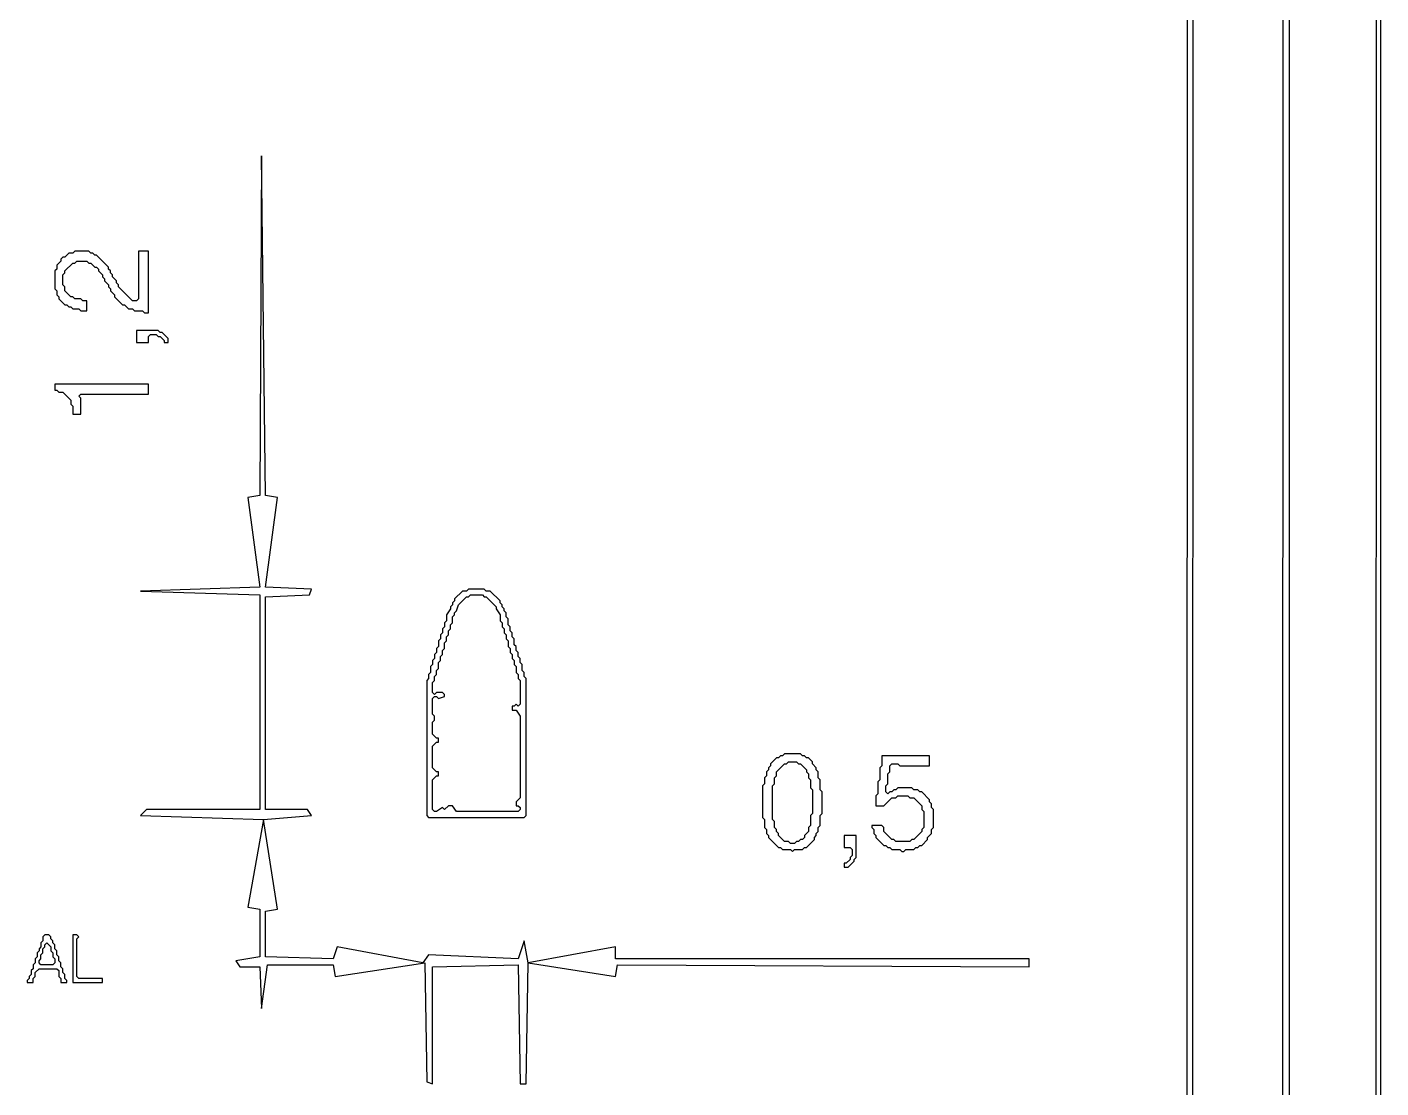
# Model space of a CAD drawing. Extents: x 17 to 323, y -435 to -5.
# Drawn here: x 254.6 to 322.7, y -240.4 to -187 of the extents above; entities that cross this region are included whole.
import ezdxf

# ---------------------------------------------------------------- set-up
doc = ezdxf.new("R2010")
doc.units = 0

msp = doc.modelspace()

# ---------------------------------------------------------------- linework, layer by layer
at = {"layer": 'CONTOURS'}
for p, q in [((322.7, -434.9), (322.7, -4.7)), ((322.5, -5.1), (322.4, -434.6)), ((318.1, -430.2), (318.1, -9.5)), ((317.8, -9.8), (317.7, -429.9)), ((313.2, -425.6), (313.3, -14.3)), ((313, -14.6), (312.9, -375)), ((266.4, -193.5), (266.3, -210.6)), ((266.6, -210.6), (266.4, -193.5)), ((256.3, -198.8), (256.1, -199)), ((256.4, -198.6), (256.3, -198.7)), ((256.3, -198.7), (256.3, -198.8)), ((256.5, -198.6), (256.4, -198.6)), ((256.7, -198.4), (256.5, -198.6)), ((256.9, -198.4), (256.7, -198.4)), ((257, -198.3), (256.9, -198.4)), ((257.7, -198.3), (257, -198.3)), ((257, -198.9), (257.1, -198.8)), ((257.1, -198.8), (257.6, -198.8)), ((257.6, -198.8), (257.7, -198.9)), ((257.8, -198.4), (257.7, -198.3)), ((257.9, -198.4), (257.8, -198.4)), ((258, -198.5), (257.9, -198.4)), ((258.1, -198.5), (258, -198.5)), ((258.7, -199.1), (258.1, -198.5)), ((260.7, -198.3), (260.2, -198.3)), ((260.2, -198.3), (260.2, -200.7)), ((260.7, -201.4), (260.7, -198.3)), ((256.1, -199.2), (256, -199.3)), ((256, -199.3), (256, -200.2)), ((256.1, -199), (256.1, -199.2)), ((256.4, -199.5), (256.5, -199.4)), ((256.4, -200), (256.4, -199.5)), ((256.5, -199.3), (256.9, -198.9)), ((256.5, -199.4), (256.5, -199.3)), ((256.9, -198.9), (257, -198.9)), ((257.7, -198.9), (257.8, -198.9)), ((257.8, -198.9), (258, -199.1)), ((258, -199.1), (258.1, -199.1)), ((258.1, -199.1), (258.2, -199.2)), ((258.2, -199.2), (258.2, -199.3)), ((258.2, -199.3), (258.4, -199.5)), ((258.4, -199.5), (258.4, -199.6)), ((258.7, -199.2), (258.7, -199.1)), ((258.8, -199.3), (258.7, -199.2)), ((258.8, -199.4), (258.8, -199.3)), ((258.9, -199.5), (258.8, -199.4)), ((258.9, -199.6), (258.9, -199.5)), ((256, -200.2), (256.1, -200.3)), ((256.5, -200.1), (256.4, -200)), ((256.5, -200.3), (256.5, -200.1)), ((258.4, -199.6), (258.5, -199.7)), ((258.5, -199.7), (258.5, -199.8)), ((258.5, -199.8), (258.7, -200)), ((258.7, -200), (258.7, -200.1)), ((258.7, -200.1), (258.8, -200.2)), ((258.8, -200.2), (258.8, -200.3)), ((259.1, -199.8), (258.9, -199.6)), ((259.1, -199.9), (259.1, -199.8)), ((259.2, -200), (259.1, -199.9)), ((259.2, -200.1), (259.2, -200)), ((259.9, -200.8), (259.2, -200.1)), ((256.1, -200.3), (256.1, -200.5)), ((256.1, -200.5), (256.2, -200.6)), ((256.2, -200.6), (256.2, -200.7)), ((256.2, -200.7), (256.5, -201)), ((256.8, -200.6), (256.5, -200.3)), ((256.9, -200.6), (256.8, -200.6)), ((257, -200.7), (256.9, -200.6)), ((257.3, -200.7), (257, -200.7)), ((257.4, -200.8), (257.3, -200.7)), ((257.6, -200.8), (257.4, -200.8)), ((257.6, -201.3), (257.6, -200.8)), ((258.8, -200.3), (259, -200.5)), ((259, -200.5), (259, -200.6)), ((259, -200.6), (259.4, -201)), ((260.1, -200.8), (259.9, -200.8)), ((260.2, -200.7), (260.1, -200.8)), ((256.5, -201), (256.6, -201)), ((256.6, -201), (256.7, -201.1)), ((256.7, -201.1), (256.8, -201.1)), ((256.8, -201.1), (256.9, -201.2)), ((256.9, -201.2), (257.2, -201.2)), ((257.2, -201.2), (257.3, -201.3)), ((257.3, -201.3), (257.6, -201.3)), ((259.4, -201), (259.5, -201)), ((259.5, -201), (259.7, -201.2)), ((259.7, -201.2), (259.9, -201.2)), ((259.9, -201.2), (260, -201.3)), ((260, -201.3), (260.4, -201.3)), ((260.4, -201.3), (260.5, -201.4)), ((260.5, -201.4), (260.7, -201.4)), ((260.1, -202.3), (260.1, -202.9)), ((261.2, -202.3), (260.1, -202.3)), ((260.1, -202.9), (260.7, -202.9)), ((260.7, -202.6), (260.8, -202.5)), ((260.7, -202.9), (260.7, -202.6)), ((260.8, -202.5), (261.1, -202.5)), ((261.1, -202.5), (261.2, -202.6)), ((261.3, -202.4), (261.2, -202.3)), ((261.2, -202.6), (261.3, -202.6)), ((261.4, -202.4), (261.3, -202.4)), ((261.3, -202.6), (261.5, -202.8)), ((261.7, -202.7), (261.4, -202.4)), ((261.5, -202.8), (261.5, -202.9)), ((261.5, -202.9), (261.7, -202.9)), ((261.7, -202.9), (261.7, -202.7)), ((256, -205), (256, -205.3)), ((260.7, -205), (256, -205)), ((256, -205.3), (256.1, -205.3)), ((256.1, -205.3), (256.2, -205.4)), ((256.2, -205.4), (256.4, -205.4)), ((256.4, -205.4), (256.8, -205.8)), ((257.2, -205.6), (257.3, -205.5)), ((257.3, -205.7), (257.2, -205.6)), ((257.3, -205.5), (260.7, -205.5)), ((260.7, -205.5), (260.7, -205)), ((256.8, -205.8), (256.8, -206)), ((256.8, -206), (256.9, -206.1)), ((256.9, -206.1), (256.9, -206.5)), ((257.3, -206.5), (257.3, -205.7)), ((256.9, -206.5), (257.3, -206.5)), ((266.3, -210.6), (265.7, -210.7)), ((265.7, -210.7), (266.3, -215.2)), ((267.2, -210.7), (266.6, -210.6)), ((266.6, -215.2), (267.2, -210.7)), ((266.3, -215.2), (260.3, -215.4)), ((260.3, -215.4), (266.3, -215.6)), ((266.3, -215.6), (266.3, -226.4)), ((268.9, -215.3), (266.6, -215.2)), ((266.6, -215.7), (268.8, -215.6)), ((266.6, -226.4), (266.6, -215.7)), ((268.8, -215.6), (268.9, -215.3)), ((276.5, -215.4), (276.1, -215.8)), ((276.1, -215.8), (276.1, -215.9)), ((276.3, -216.1), (276.7, -215.7)), ((276.7, -215.4), (276.5, -215.4)), ((276.8, -215.3), (276.7, -215.4)), ((276.7, -215.7), (276.8, -215.7)), ((277.6, -215.3), (276.8, -215.3)), ((276.8, -215.7), (276.9, -215.6)), ((276.9, -215.6), (277.5, -215.6)), ((277.5, -215.6), (277.6, -215.7)), ((277.7, -215.4), (277.6, -215.3)), ((277.6, -215.7), (277.7, -215.7)), ((277.9, -215.4), (277.7, -215.4)), ((277.7, -215.7), (278.2, -216.2)), ((278.4, -215.9), (277.9, -215.4)), ((275.9, -216.3), (275.7, -216.6)), ((276, -216.1), (275.9, -216.2)), ((275.9, -216.2), (275.9, -216.3)), ((276.1, -215.9), (276, -216)), ((276, -216), (276, -216.1)), ((276.1, -216.5), (276.2, -216.4)), ((276.1, -216.6), (276.1, -216.5)), ((276.2, -216.4), (276.3, -216.1)), ((278.2, -216.2), (278.2, -216.3)), ((278.2, -216.3), (278.4, -216.6)), ((278.4, -216), (278.4, -215.9)), ((278.5, -216.1), (278.4, -216)), ((278.5, -216.2), (278.5, -216.1)), ((278.6, -216.3), (278.5, -216.2)), ((278.6, -216.4), (278.6, -216.3)), ((278.7, -216.5), (278.6, -216.4)), ((278.7, -216.7), (278.7, -216.5)), ((275.6, -217.2), (275.5, -217.3)), ((275.7, -216.9), (275.6, -217)), ((275.6, -217), (275.6, -217.2)), ((275.7, -216.6), (275.7, -216.9)), ((275.9, -217.1), (276, -217)), ((275.9, -217.3), (275.9, -217.1)), ((276, -216.7), (276.1, -216.6)), ((276, -217), (276, -216.7)), ((278.4, -216.6), (278.4, -216.9)), ((278.4, -216.9), (278.5, -217)), ((278.5, -217), (278.5, -217.2)), ((278.5, -217.2), (278.6, -217.3)), ((278.8, -216.8), (278.7, -216.7)), ((278.8, -217.1), (278.8, -216.8)), ((278.9, -217.2), (278.8, -217.1)), ((278.9, -217.4), (278.9, -217.2)), ((275.4, -217.8), (275.3, -217.9)), ((275.3, -217.9), (275.3, -218.2)), ((275.5, -217.5), (275.4, -217.6)), ((275.4, -217.6), (275.4, -217.8)), ((275.5, -217.3), (275.5, -217.5)), ((275.6, -218), (275.7, -217.9)), ((275.7, -217.7), (275.8, -217.6)), ((275.7, -217.9), (275.7, -217.7)), ((275.8, -217.4), (275.9, -217.3)), ((275.8, -217.6), (275.8, -217.4)), ((278.6, -217.3), (278.6, -217.5)), ((278.6, -217.5), (278.7, -217.6)), ((278.7, -217.6), (278.7, -217.8)), ((278.7, -217.8), (278.8, -217.9)), ((278.8, -217.9), (278.8, -218.2)), ((279, -217.5), (278.9, -217.4)), ((279, -217.7), (279, -217.5)), ((279.1, -217.8), (279, -217.7)), ((279.1, -218.1), (279.1, -217.8)), ((275.2, -218.5), (275.1, -218.6)), ((275.1, -218.6), (275.1, -218.8)), ((275.3, -218.2), (275.2, -218.3)), ((275.2, -218.3), (275.2, -218.5)), ((275.4, -218.7), (275.5, -218.6)), ((275.5, -218.4), (275.6, -218.3)), ((275.5, -218.6), (275.5, -218.4)), ((275.6, -218.3), (275.6, -218)), ((278.8, -218.2), (278.9, -218.3)), ((278.9, -218.3), (278.9, -218.5)), ((278.9, -218.5), (279, -218.6)), ((279, -218.6), (279, -218.8)), ((279.2, -218.2), (279.1, -218.1)), ((279.2, -218.4), (279.2, -218.2)), ((279.3, -218.5), (279.2, -218.4)), ((279.3, -218.7), (279.3, -218.5)), ((275, -219.1), (274.9, -219.2)), ((274.9, -219.2), (274.9, -219.5)), ((275.1, -218.8), (275, -218.9)), ((275, -218.9), (275, -219.1)), ((275.3, -219), (275.4, -218.9)), ((275.3, -219.3), (275.3, -219)), ((275.4, -218.9), (275.4, -218.7)), ((279, -218.8), (279.1, -218.9)), ((279.1, -218.9), (279.1, -219.1)), ((279.1, -219.1), (279.2, -219.2)), ((279.2, -219.2), (279.2, -219.5)), ((279.4, -218.8), (279.3, -218.7)), ((279.4, -219), (279.4, -218.8)), ((279.5, -219.1), (279.4, -219)), ((279.5, -219.4), (279.5, -219.1)), ((274.8, -219.8), (274.7, -219.9)), ((274.7, -219.9), (274.7, -226.7)), ((274.9, -219.5), (274.8, -219.6)), ((274.8, -219.6), (274.8, -219.8)), ((275, -220), (275.1, -219.9)), ((275.1, -219.7), (275.2, -219.6)), ((275.1, -219.9), (275.1, -219.7)), ((275.2, -219.4), (275.3, -219.3)), ((275.2, -219.6), (275.2, -219.4)), ((279.2, -219.5), (279.3, -219.6)), ((279.3, -219.6), (279.3, -219.8)), ((279.3, -219.8), (279.4, -219.9)), ((279.4, -219.9), (279.4, -221.1)), ((279.6, -219.5), (279.5, -219.4)), ((279.6, -219.7), (279.6, -219.5)), ((279.7, -219.8), (279.6, -219.7)), ((279.7, -226.7), (279.7, -219.8)), ((275, -220.5), (275, -220)), ((275.1, -220.6), (275, -220.5)), ((275.2, -220.5), (275.1, -220.6)), ((275.5, -220.5), (275.2, -220.5)), ((275.6, -220.6), (275.5, -220.5)), ((275.6, -220.7), (275.6, -220.6)), ((275, -220.8), (275.1, -220.7)), ((275, -221.6), (275, -220.8)), ((275.1, -220.7), (275.2, -220.7)), ((275.2, -220.7), (275.3, -220.8)), ((275.3, -220.8), (275.6, -220.7)), ((279.1, -221.2), (279, -221.2)), ((279, -221.2), (279, -221.4)), ((279.2, -221.1), (279.1, -221.2)), ((279.3, -221.2), (279.2, -221.1)), ((279.4, -221.1), (279.3, -221.2)), ((275.1, -221.7), (275, -221.6)), ((275, -222), (275.1, -221.9)), ((275, -222.6), (275, -222)), ((275.1, -221.9), (275.1, -221.7)), ((279, -221.4), (279.2, -221.4)), ((279.2, -221.4), (279.4, -221.7)), ((279.4, -221.7), (279.4, -225.8)), ((275.2, -222.8), (275, -222.6)), ((275, -223.2), (275.2, -223)), ((275, -224.3), (275, -223.2)), ((275.3, -222.8), (275.2, -222.8)), ((275.2, -223), (275.3, -223)), ((275.3, -223), (275.3, -222.8)), ((292.3, -223.8), (292, -224.1)), ((292.4, -223.8), (292.3, -223.8)), ((292.5, -223.7), (292.4, -223.8)), ((292.6, -223.7), (292.5, -223.7)), ((292.7, -223.6), (292.6, -223.7)), ((293.5, -223.6), (292.7, -223.6)), ((292.8, -224.1), (292.9, -224)), ((292.9, -224), (293.3, -224)), ((293.3, -224), (293.4, -224.1)), ((293.6, -223.7), (293.5, -223.6)), ((293.7, -223.7), (293.6, -223.7)), ((293.8, -223.8), (293.7, -223.7)), ((293.9, -223.8), (293.8, -223.8)), ((294.1, -224), (293.9, -223.8)), ((294.1, -224.1), (294.1, -224)), ((297.6, -223.7), (297.6, -224.2)), ((300, -223.7), (297.6, -223.7)), ((300, -224.2), (300, -223.7)), ((275.2, -224.5), (275, -224.3)), ((275, -224.9), (275.2, -224.7)), ((275.3, -224.5), (275.2, -224.5)), ((275.2, -224.7), (275.3, -224.7)), ((275.3, -224.7), (275.3, -224.5)), ((291.8, -224.7), (291.7, -224.8)), ((291.9, -224.4), (291.8, -224.5)), ((291.8, -224.5), (291.8, -224.7)), ((292, -224.2), (291.9, -224.3)), ((291.9, -224.3), (291.9, -224.4)), ((292, -224.1), (292, -224.2)), ((292.2, -224.8), (292.3, -224.7)), ((292.3, -224.5), (292.7, -224.1)), ((292.3, -224.7), (292.3, -224.5)), ((292.7, -224.1), (292.8, -224.1)), ((293.4, -224.1), (293.5, -224.1)), ((293.5, -224.1), (293.8, -224.4)), ((293.8, -224.4), (293.8, -224.5)), ((293.8, -224.5), (293.9, -224.6)), ((293.9, -224.6), (293.9, -224.8)), ((294.3, -224.3), (294.1, -224.1)), ((294.3, -224.4), (294.3, -224.3)), ((294.4, -224.5), (294.3, -224.4)), ((294.4, -224.8), (294.4, -224.5)), ((297.6, -224.2), (297.5, -224.3)), ((297.5, -224.3), (297.5, -224.9)), ((297.9, -224.6), (298, -224.5)), ((297.9, -225.1), (297.9, -224.6)), ((298, -224.2), (298.1, -224.1)), ((298, -224.5), (298, -224.2)), ((298.1, -224.1), (298.4, -224.1)), ((298.4, -224.1), (298.5, -224.2)), ((298.5, -224.2), (300, -224.2)), ((275, -226.4), (275, -224.9)), ((291.7, -225.1), (291.6, -225.2)), ((291.6, -225.2), (291.6, -226.8)), ((291.7, -224.8), (291.7, -225.1)), ((292.1, -225.2), (292.2, -225.1)), ((292.1, -226.9), (292.1, -225.2)), ((292.2, -225.1), (292.2, -224.8)), ((293.9, -224.8), (294, -224.9)), ((294, -224.9), (294, -225.3)), ((294, -225.3), (294.1, -225.4)), ((294.1, -225.4), (294.1, -226.6)), ((294.5, -224.9), (294.4, -224.8)), ((294.5, -225.4), (294.5, -224.9)), ((294.6, -225.5), (294.5, -225.4)), ((297.5, -224.9), (297.4, -225)), ((297.4, -225), (297.4, -225.6)), ((297.8, -225.2), (297.9, -225.1)), ((297.8, -225.5), (297.8, -225.2)), ((298.2, -225.4), (298.1, -225.5)), ((298.3, -225.4), (298.2, -225.4)), ((298.4, -225.3), (298.3, -225.4)), ((299.1, -225.3), (298.4, -225.3)), ((299.2, -225.4), (299.1, -225.3)), ((299.4, -225.4), (299.2, -225.4)), ((299.5, -225.5), (299.4, -225.4)), ((279.4, -225.8), (279.2, -226)), ((279.2, -226), (279.2, -226.2)), ((294.6, -226.6), (294.6, -225.5)), ((297.4, -225.6), (297.3, -225.7)), ((297.3, -225.7), (297.3, -226.2)), ((297.7, -226.2), (298.1, -225.8)), ((297.9, -225.6), (297.8, -225.5)), ((298, -225.5), (297.9, -225.6)), ((298.1, -225.5), (298, -225.5)), ((298.1, -225.8), (298.3, -225.8)), ((298.3, -225.8), (298.4, -225.7)), ((298.4, -225.7), (298.9, -225.7)), ((298.9, -225.7), (299, -225.8)), ((299, -225.8), (299.2, -225.8)), ((299.2, -225.8), (299.6, -226.2)), ((299.6, -225.5), (299.5, -225.5)), ((300, -225.9), (299.6, -225.5)), ((300, -226), (300, -225.9)), ((300.1, -226.1), (300, -226)), ((260.6, -226.4), (260.3, -226.7)), ((260.3, -226.7), (266.5, -226.9)), ((266.3, -226.4), (260.6, -226.4)), ((266.5, -226.9), (268.9, -226.7)), ((268.7, -226.4), (266.6, -226.4)), ((268.9, -226.7), (268.7, -226.4)), ((274.7, -226.7), (274.8, -226.8)), ((275.1, -226.5), (275, -226.4)), ((275.2, -226.5), (275.1, -226.5)), ((275.5, -226.3), (275.2, -226.5)), ((275.6, -226.4), (275.5, -226.3)), ((275.8, -226.2), (275.6, -226.4)), ((276, -226.2), (275.8, -226.2)), ((276.2, -226.5), (276, -226.2)), ((279.3, -226.5), (276.2, -226.5)), ((279.2, -226.2), (279.3, -226.2)), ((279.3, -226.2), (279.4, -226.3)), ((279.4, -226.4), (279.3, -226.5)), ((279.4, -226.3), (279.4, -226.4)), ((279.6, -226.8), (279.7, -226.7)), ((294.1, -226.6), (294, -226.7)), ((294, -226.7), (294, -227.2)), ((294.5, -226.7), (294.6, -226.6)), ((294.5, -227.2), (294.5, -226.7)), ((297.3, -226.2), (297.7, -226.2)), ((299.6, -226.2), (299.6, -226.4)), ((299.6, -226.4), (299.7, -226.5)), ((299.7, -226.5), (299.7, -227.3)), ((300.1, -226.3), (300.1, -226.1)), ((300.2, -226.4), (300.1, -226.3)), ((300.2, -227.3), (300.2, -226.4)), ((266.5, -226.9), (265.7, -231.3)), ((267.2, -231.4), (266.5, -226.9)), ((274.8, -226.8), (279.6, -226.8)), ((291.6, -226.8), (291.7, -226.9)), ((291.7, -226.9), (291.7, -227.3)), ((291.7, -227.3), (291.8, -227.4)), ((291.8, -227.4), (291.8, -227.6)), ((292.2, -227), (292.1, -226.9)), ((292.2, -227.3), (292.2, -227)), ((292.3, -227.4), (292.2, -227.3)), ((292.3, -227.5), (292.3, -227.4)), ((294, -227.2), (293.9, -227.3)), ((293.9, -227.3), (293.9, -227.5)), ((294.4, -227.3), (294.5, -227.2)), ((294.4, -227.5), (294.4, -227.3)), ((297.6, -227.2), (297.1, -227.2)), ((297.1, -227.2), (297.1, -227.3)), ((297.1, -227.3), (297.2, -227.4)), ((297.2, -227.4), (297.2, -227.6)), ((297.7, -227.3), (297.6, -227.2)), ((297.7, -227.5), (297.7, -227.3)), ((299.7, -227.3), (299.6, -227.4)), ((299.6, -227.4), (299.6, -227.5)), ((300.1, -227.4), (300.2, -227.3)), ((300.1, -227.6), (300.1, -227.4)), ((291.8, -227.6), (291.9, -227.7)), ((291.9, -227.7), (291.9, -227.8)), ((291.9, -227.8), (292.4, -228.3)), ((292.4, -227.6), (292.3, -227.5)), ((292.4, -227.7), (292.4, -227.6)), ((292.7, -228), (292.4, -227.7)), ((292.9, -228), (292.7, -228)), ((293, -228.1), (292.9, -228)), ((293.2, -228.1), (293, -228.1)), ((293.3, -228), (293.2, -228.1)), ((293.4, -228), (293.3, -228)), ((293.5, -227.9), (293.4, -228)), ((293.6, -227.9), (293.5, -227.9)), ((293.7, -227.8), (293.6, -227.9)), ((293.9, -227.5), (293.7, -227.7)), ((293.7, -227.7), (293.7, -227.8)), ((293.8, -228.3), (294.2, -227.9)), ((294.2, -227.8), (294.3, -227.7)), ((294.2, -227.9), (294.2, -227.8)), ((294.3, -227.6), (294.4, -227.5)), ((294.3, -227.7), (294.3, -227.6)), ((296.3, -227.7), (295.7, -227.7)), ((295.7, -227.7), (295.7, -228.3)), ((296.3, -228.8), (296.3, -227.7)), ((297.2, -227.6), (297.3, -227.7)), ((297.3, -227.7), (297.3, -227.8)), ((297.3, -227.8), (297.7, -228.2)), ((298.1, -227.9), (297.7, -227.5)), ((298.2, -227.9), (298.1, -227.9)), ((298.3, -228), (298.2, -227.9)), ((299, -228), (298.3, -228)), ((299.1, -227.9), (299, -228)), ((299.2, -227.9), (299.1, -227.9)), ((299.6, -227.5), (299.2, -227.9)), ((299.6, -228.2), (299.9, -227.9)), ((299.9, -227.8), (300.1, -227.6)), ((299.9, -227.9), (299.9, -227.8)), ((292.4, -228.3), (292.5, -228.3)), ((292.5, -228.3), (292.6, -228.4)), ((292.6, -228.4), (293, -228.4)), ((293, -228.4), (293.1, -228.5)), ((293.1, -228.5), (293.2, -228.4)), ((293.2, -228.4), (293.6, -228.4)), ((293.6, -228.4), (293.7, -228.3)), ((293.7, -228.3), (293.8, -228.3)), ((295.7, -228.3), (296, -228.3)), ((296, -228.3), (296.1, -228.4)), ((296.1, -228.7), (296, -228.8)), ((296, -228.8), (296, -228.9)), ((296.1, -228.4), (296.1, -228.7)), ((296.2, -228.9), (296.3, -228.8)), ((297.7, -228.2), (297.8, -228.2)), ((297.8, -228.2), (297.9, -228.3)), ((297.9, -228.3), (298, -228.3)), ((298, -228.3), (298.1, -228.4)), ((298.1, -228.4), (298.5, -228.4)), ((298.5, -228.4), (298.6, -228.5)), ((298.6, -228.5), (298.7, -228.5)), ((298.7, -228.5), (298.8, -228.4)), ((298.8, -228.4), (299.2, -228.4)), ((299.2, -228.4), (299.3, -228.3)), ((299.3, -228.3), (299.4, -228.3)), ((299.4, -228.3), (299.5, -228.2)), ((299.5, -228.2), (299.6, -228.2)), ((295.8, -229.1), (295.7, -229.1)), ((295.7, -229.1), (295.7, -229.3)), ((295.7, -229.3), (295.9, -229.3)), ((296, -228.9), (295.8, -229.1)), ((295.9, -229.3), (296.2, -229)), ((296.2, -229), (296.2, -228.9)), ((265.7, -231.3), (266.3, -231.4)), ((266.3, -231.4), (266.3, -233.8)), ((266.6, -231.5), (267.2, -231.4)), ((266.6, -233.8), (266.6, -231.5)), ((255.5, -232.7), (255.4, -232.8)), ((255.4, -232.8), (255.4, -233)), ((255.7, -232.7), (255.5, -232.7)), ((255.8, -232.8), (255.7, -232.7)), ((255.8, -232.9), (255.8, -232.8)), ((255.9, -233), (255.8, -232.9)), ((256.9, -232.7), (256.9, -235.1)), ((257.1, -232.7), (256.9, -232.7)), ((257.2, -232.8), (257.1, -232.7)), ((257.1, -232.9), (257.2, -232.8)), ((257.1, -234.8), (257.1, -232.9)), ((255.2, -233.5), (255.1, -233.6)), ((255.3, -233.3), (255.2, -233.4)), ((255.2, -233.4), (255.2, -233.5)), ((255.4, -233), (255.3, -233.1)), ((255.3, -233.1), (255.3, -233.3)), ((255.4, -233.4), (255.5, -233.3)), ((255.4, -233.6), (255.4, -233.4)), ((255.5, -233.2), (255.6, -233.1)), ((255.5, -233.3), (255.5, -233.2)), ((255.6, -233.1), (255.8, -233.3)), ((255.8, -233.3), (255.8, -233.5)), ((255.8, -233.5), (255.9, -233.6)), ((255.9, -233.1), (255.9, -233)), ((256, -233.2), (255.9, -233.1)), ((256, -233.4), (256, -233.2)), ((256.1, -233.5), (256, -233.4)), ((256.1, -233.7), (256.1, -233.5)), ((270.2, -233.3), (270, -233.9)), ((274.5, -234.1), (270.2, -233.3)), ((279.6, -233), (279.3, -233.9)), ((279.8, -234.1), (279.6, -233)), ((284.2, -233.3), (279.8, -234.1)), ((284.2, -233.9), (284.2, -233.3)), ((255, -234.1), (254.9, -234.2)), ((254.9, -234.2), (254.9, -234.4)), ((255.1, -233.8), (255, -233.9)), ((255, -233.9), (255, -234.1)), ((255.1, -233.6), (255.1, -233.8)), ((255.2, -234), (255.3, -233.9)), ((255.2, -234.1), (255.2, -234)), ((255.3, -234.2), (255.2, -234.1)), ((255.3, -233.7), (255.4, -233.6)), ((255.3, -233.9), (255.3, -233.7)), ((255.9, -234.2), (255.3, -234.2)), ((255.9, -233.6), (255.9, -233.8)), ((255.9, -233.8), (256, -233.9)), ((256, -234.1), (255.9, -234.2)), ((256, -233.9), (256, -234.1)), ((256.2, -233.8), (256.1, -233.7)), ((256.2, -234), (256.2, -233.8)), ((256.3, -234.1), (256.2, -234)), ((256.3, -234.3), (256.3, -234.1)), ((266.3, -233.8), (265.1, -234)), ((265.1, -234), (265.3, -234.3)), ((266.4, -236.4), (266.7, -234.2)), ((270, -233.9), (266.6, -233.8)), ((266.7, -234.2), (270, -234.2)), ((270, -234.2), (270.1, -234.8)), ((270.1, -234.8), (274.6, -234.1)), ((274.8, -233.7), (274.5, -234.1)), ((274.6, -234.1), (274.7, -240.1)), ((279.3, -233.9), (274.8, -233.7)), ((275, -234.3), (279.3, -234.2)), ((279.3, -234.2), (279.4, -240.2)), ((279.7, -240.2), (279.8, -234.1)), ((279.8, -234.1), (284.2, -234.8)), ((305, -233.9), (284.2, -233.9)), ((284.2, -234.8), (284.3, -234.2)), ((284.3, -234.2), (305, -234.3)), ((305, -234.3), (305, -233.9)), ((254.7, -234.9), (254.6, -235)), ((254.8, -234.7), (254.7, -234.8)), ((254.7, -234.8), (254.7, -234.9)), ((254.9, -234.4), (254.8, -234.5)), ((254.8, -234.5), (254.8, -234.7)), ((254.9, -234.9), (255, -234.8)), ((254.9, -235.1), (254.9, -234.9)), ((255, -234.6), (255.2, -234.4)), ((255, -234.8), (255, -234.6)), ((255.2, -234.4), (256.1, -234.4)), ((256.1, -234.4), (256.2, -234.5)), ((256.2, -234.5), (256.2, -234.8)), ((256.2, -234.8), (256.3, -234.9)), ((256.4, -234.4), (256.3, -234.3)), ((256.3, -234.9), (256.3, -235.1)), ((256.4, -234.6), (256.4, -234.4)), ((256.5, -234.7), (256.4, -234.6)), ((256.5, -234.9), (256.5, -234.7)), ((256.6, -235), (256.5, -234.9)), ((257.2, -234.9), (257.1, -234.8)), ((258.4, -234.9), (257.2, -234.9)), ((258.4, -235.1), (258.4, -234.9)), ((265.3, -234.3), (266.3, -234.3)), ((266.3, -234.3), (266.4, -236.4)), ((275, -240.2), (275, -234.3)), ((254.6, -235), (254.6, -235.1)), ((254.6, -235.1), (254.9, -235.1)), ((256.3, -235.1), (256.6, -235.1)), ((256.6, -235.1), (256.6, -235)), ((256.9, -235.1), (258.4, -235.1)), ((274.7, -240.1), (275, -240.2)), ((279.4, -240.2), (279.7, -240.2))]:
    msp.add_line(p, q, dxfattribs=at)

doc.saveas('drawing.dxf')
